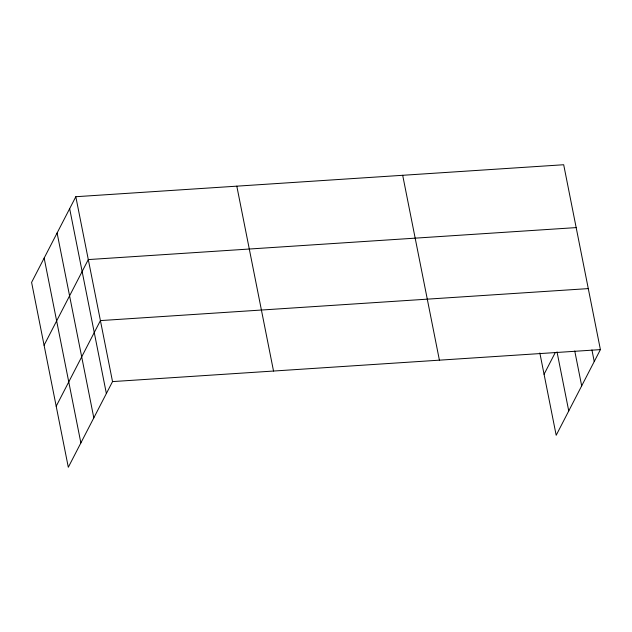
<?xml version="1.0" encoding="UTF-8"?>
<svg xmlns="http://www.w3.org/2000/svg" width="632" height="632" viewBox="0 0 632 632"><rect width="100%" height="100%" fill="white"/><g stroke="black" fill="none" stroke-linecap="round" stroke-linejoin="round"><path stroke-width="0.95" d="M75.816 196.718L31.6 282.385L68.311 467.261L112.528 381.594L75.816 196.718L563.689 164.739L600.4 349.615L556.184 435.282L539.839 352.964M44.082 345.246L88.298 259.578L576.171 227.599M56.201 406.25L100.417 320.59L588.281 288.603M544.065 374.27L555.283 352.545M112.528 381.594L600.4 349.615M591.931 349.923L594.238 361.543M574.757 351.013L581.685 385.875M557.013 351.874L568.745 410.95M402.687 175.293L439.406 360.169M236.81 186.163L273.53 371.039M69.654 208.655L106.374 393.531M57.101 232.987L93.812 417.863M44.161 258.053L80.872 442.929"/></g></svg>
